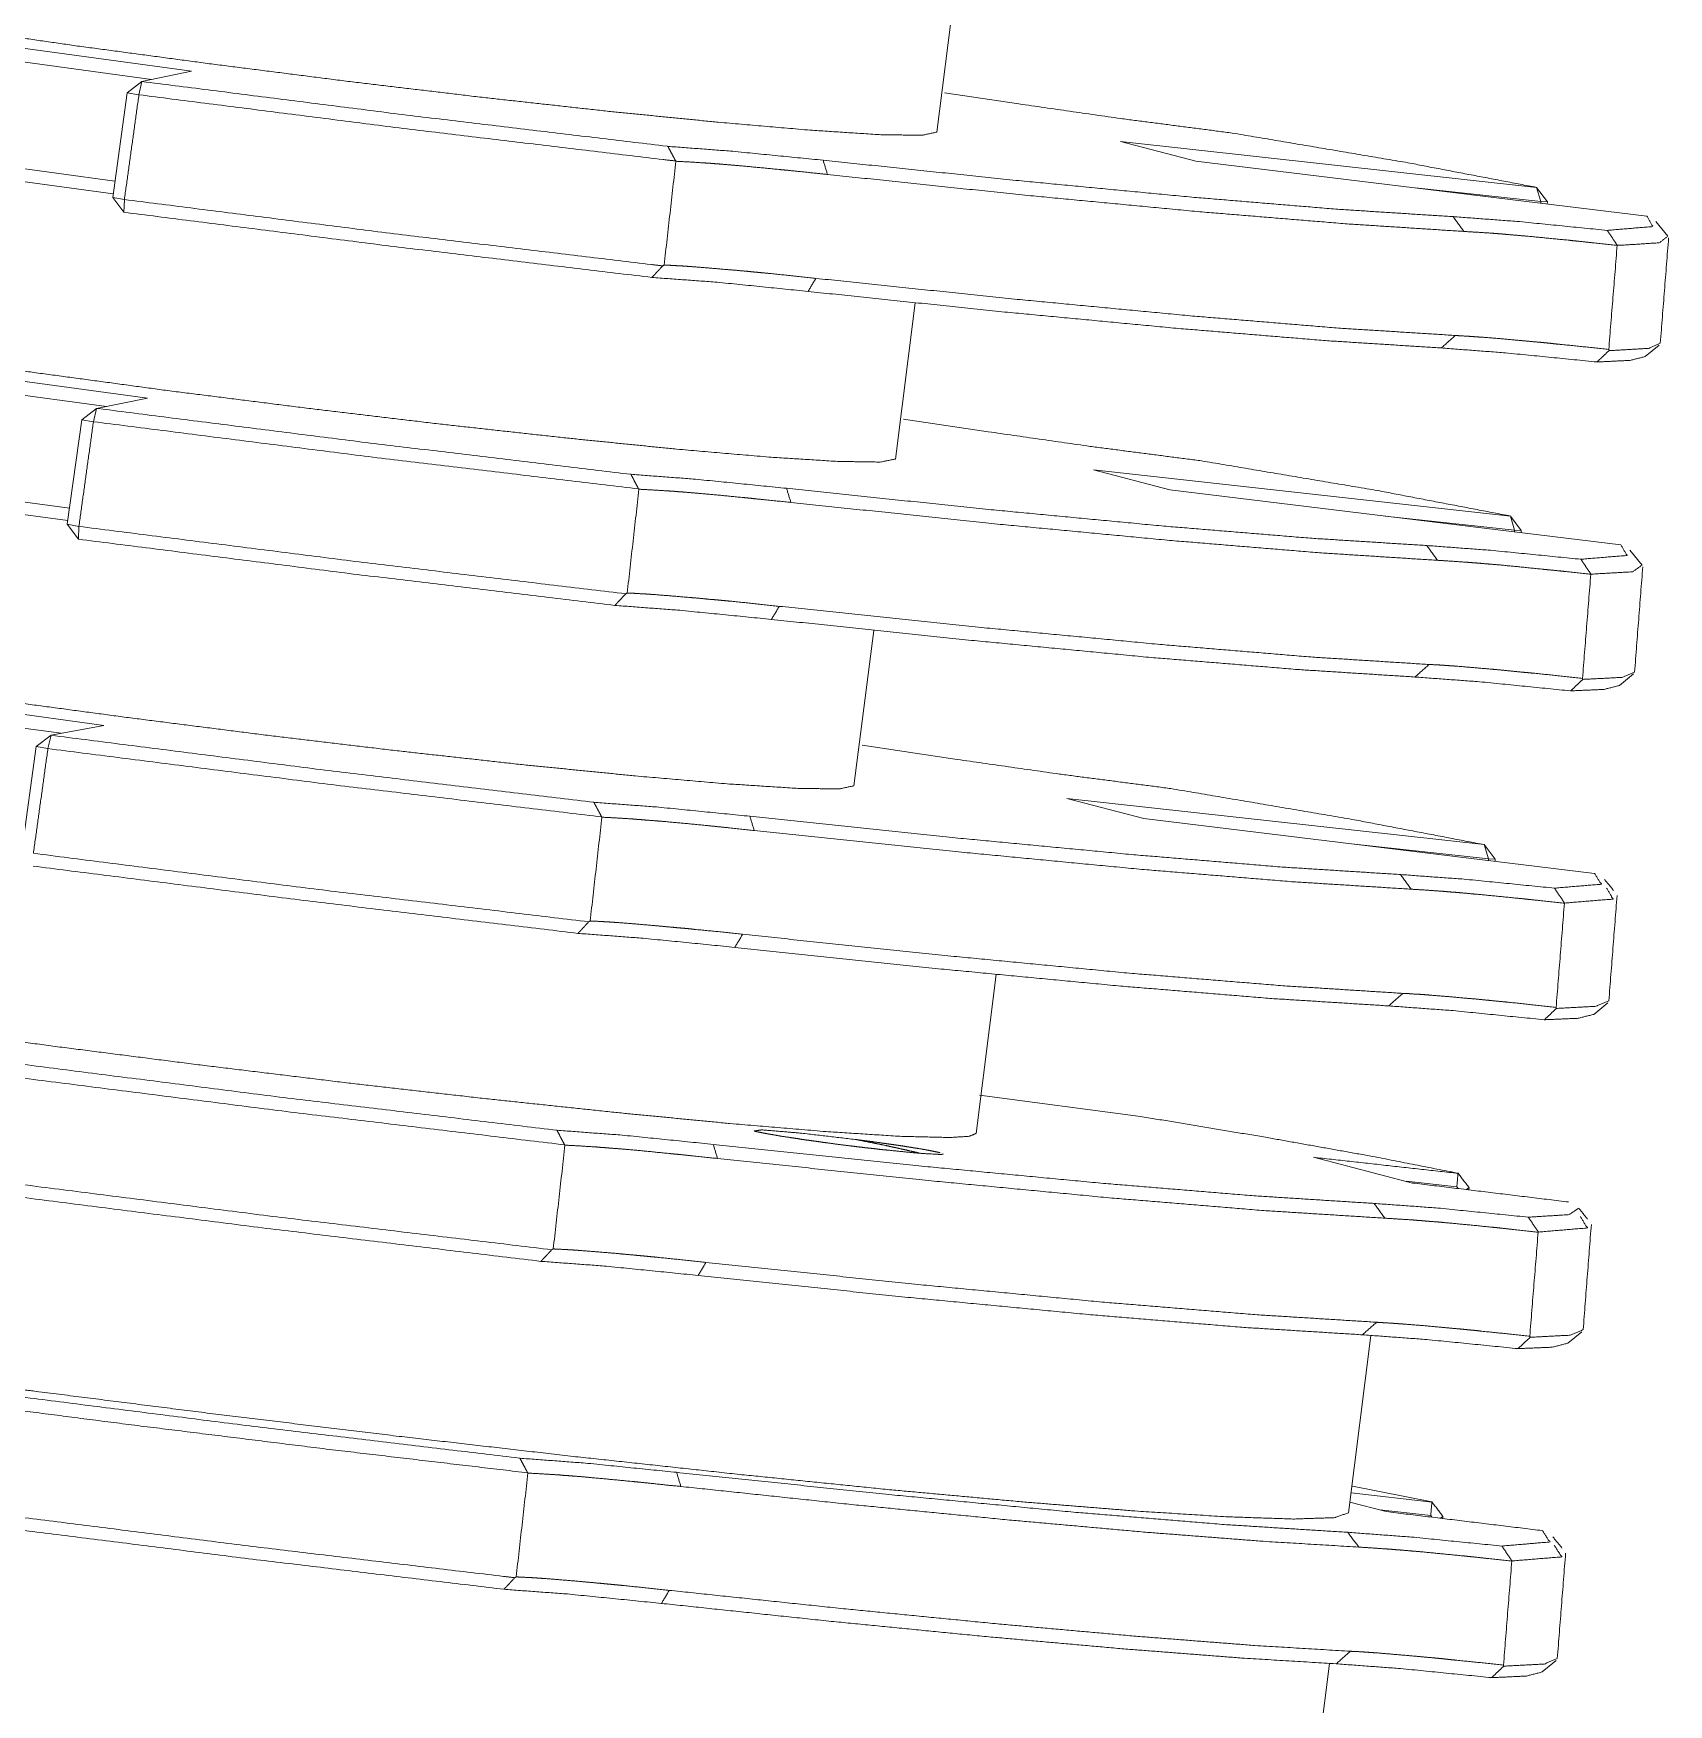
# Paper-space layout 'A3_1' of a CAD drawing. Header units: millimetres. Extents: x 0 to 420, y 0 to 297.
# Drawn here: x 312.07 to 324.47, y 47.56 to 60.24 of the extents above; entities that cross this region are included whole.
import ezdxf

# ---------------------------------------------------------------- set-up
doc = ezdxf.new("R2010")
doc.units = ezdxf.units.MM
doc.layers.add('170', color=7, linetype='Continuous', true_color=0xffffff)

psp = doc.layouts.new('A3_1')

# ---------------------------------------------------------------- linework, layer by layer
at = {"layer": '170', "color": 155, "linetype": 'Continuous', "lineweight": 13}
for p, q in [((318.923, 59.487), (319.074, 60.676)), ((311.192, 60.232), (313.271, 59.949)), ((312.967, 59.886), (311.236, 60.122)), ((313.271, 59.949), (312.895, 59.871)), ((312.895, 59.871), (312.783, 59.785)), ((312.895, 59.871), (312.872, 59.77)), ((312.673, 58.992), (312.783, 59.785)), ((312.872, 59.77), (312.783, 59.785)), ((319.545, 59.701), (318.981, 59.785)), ((311.123, 59.329), (312.69, 59.115)), ((320.315, 59.417), (323.471, 59.068)), ((320.887, 59.268), (320.315, 59.417)), ((312.677, 59.02), (311.051, 59.241)), ((324.308, 58.85), (320.887, 59.268)), ((323.502, 58.96), (322.553, 59.065)), ((323.471, 59.068), (323.502, 58.96)), ((323.471, 59.068), (323.553, 58.958)), ((312.762, 58.976), (312.673, 58.992)), ((312.758, 58.879), (312.673, 58.992)), ((312.762, 58.976), (312.758, 58.879)), ((323.502, 58.949), (323.502, 58.96)), ((323.553, 58.958), (323.502, 58.96)), ((323.553, 58.958), (323.552, 58.943)), ((324.466, 58.698), (324.375, 58.81)), ((318.609, 57.008), (318.759, 58.193)), ((324.294, 57.785), (324.401, 57.872)), ((310.837, 57.755), (312.938, 57.469)), ((312.625, 57.407), (310.881, 57.644)), ((312.938, 57.469), (312.551, 57.392)), ((312.329, 56.513), (312.439, 57.306)), ((312.439, 57.306), (312.551, 57.392)), ((312.439, 57.306), (312.527, 57.291)), ((312.551, 57.392), (312.527, 57.291)), ((319.312, 57.215), (318.669, 57.311)), ((320.112, 56.925), (323.273, 56.576)), ((320.69, 56.775), (320.112, 56.925)), ((310.768, 56.851), (312.346, 56.636)), ((324.11, 56.358), (320.69, 56.775)), ((312.333, 56.541), (310.695, 56.764)), ((323.304, 56.468), (322.322, 56.576)), ((323.273, 56.576), (323.304, 56.468)), ((323.273, 56.576), (323.355, 56.466)), ((312.329, 56.513), (312.417, 56.497)), ((312.329, 56.513), (312.414, 56.4)), ((312.417, 56.497), (312.414, 56.4)), ((323.303, 56.457), (323.304, 56.468)), ((323.304, 56.468), (323.355, 56.466)), ((323.355, 56.466), (323.354, 56.45)), ((324.271, 56.204), (324.179, 56.316)), ((318.294, 54.53), (318.444, 55.709)), ((310.482, 55.278), (312.605, 54.988)), ((324.099, 55.291), (324.206, 55.378)), ((312.283, 54.928), (310.526, 55.167)), ((312.094, 54.827), (312.207, 54.913)), ((312.207, 54.913), (312.182, 54.812)), ((312.605, 54.988), (312.207, 54.913)), ((311.984, 54.034), (312.094, 54.827)), ((312.094, 54.827), (312.182, 54.812)), ((319.078, 54.73), (318.356, 54.838)), ((319.908, 54.434), (323.074, 54.084)), ((320.493, 54.283), (319.908, 54.434)), ((323.911, 53.866), (320.493, 54.283)), ((323.105, 53.976), (322.089, 54.088)), ((323.074, 54.084), (323.105, 53.976)), ((323.074, 54.084), (323.157, 53.974)), ((323.105, 53.965), (323.105, 53.976)), ((323.105, 53.976), (323.157, 53.974)), ((323.157, 53.974), (323.156, 53.958)), ((319.22, 51.894), (319.373, 53.1)), ((323.904, 52.797), (324.011, 52.884)), ((320.466, 52.023), (319.246, 52.185)), ((322.53, 51.518), (321.778, 51.713)), ((322.866, 51.488), (322.482, 51.531)), ((322.875, 51.476), (322.866, 51.488)), ((322.959, 51.483), (322.94, 51.468)), ((322.959, 51.482), (322.957, 51.466)), ((322.045, 49.017), (322.215, 50.362)), ((323.708, 50.303), (323.815, 50.39)), ((322.677, 49.1), (322.075, 49.219)), ((322.331, 49.026), (322.055, 49.098)), ((322.064, 49.168), (322.678, 49.099)), ((322.668, 48.996), (322.281, 49.039)), ((322.677, 48.984), (322.668, 48.996)), ((322.76, 48.99), (322.742, 48.976)), ((322.76, 48.99), (322.759, 48.974)), ((321.73, 46.539), (321.9, 47.875)), ((323.513, 47.81), (323.62, 47.897))]:
    psp.add_line(p, q, dxfattribs=at)
for points, knots in [([(309.003, 60.745), (309.106, 60.694), (309.422, 60.618), (309.937, 60.52), (310.627, 60.404), (311.463, 60.276), (312.408, 60.14), (313.422, 60.004), (314.459, 59.872), (315.474, 59.751), (316.423, 59.646), (317.265, 59.562), (317.962, 59.502), (318.485, 59.468), (318.81, 59.463), (318.923, 59.487)], [0, 0, 0.011533, 0.043969, 0.09623, 0.166087, 0.250505, 0.345811, 0.447845, 0.552156, 0.654191, 0.749496, 0.833916, 0.90377, 0.95603, 0.988465, 1, 1]), ([(312.895, 59.871), (314.903, 59.616), (316.877, 59.38)], [0, 0, 0.504605, 1, 1]), ([(316.847, 59.279), (314.876, 59.515), (312.872, 59.77)], [0, 0, 0.49556, 1, 1]), ([(321.163, 59.48), (320.318, 59.59), (319.545, 59.701)], [0, 0, 0.521585, 1, 1]), ([(323.471, 59.068), (322.476, 59.258), (321.163, 59.48)], [0, 0, 0.432193, 1, 1]), ([(316.883, 59.379), (317.374, 59.342), (318.06, 59.274)], [0, 0, 0.415916, 1, 1]), ([(316.943, 59.267), (316.928, 59.295), (316.913, 59.323), (316.898, 59.351), (316.883, 59.379)], [0, 0, 0.250387, 0.500502, 0.750309, 1, 1]), ([(318.094, 59.166), (318, 59.176), (317.864, 59.19), (317.776, 59.199), (317.733, 59.203), (317.57, 59.219), (317.418, 59.233), (317.347, 59.239), (317.279, 59.245), (317.246, 59.247), (317.214, 59.25), (317.182, 59.252), (317.152, 59.254), (317.04, 59.261), (316.944, 59.266)], [0, 0, 0.081574, 0.200221, 0.276676, 0.313927, 0.456244, 0.58805, 0.650029, 0.709364, 0.738044, 0.766, 0.793162, 0.819476, 0.916411, 1, 1]), ([(318.06, 59.274), (319.543, 59.119), (320.856, 58.994), (321.964, 58.902), (322.837, 58.846)], [0, 0, 0.310732, 0.585822, 0.817694, 1, 1]), ([(322.918, 58.734), (322.036, 58.791), (320.917, 58.883), (319.591, 59.009), (318.094, 59.166)], [0, 0, 0.182307, 0.41418, 0.689269, 1, 1]), ([(312.762, 58.976), (314.777, 58.72), (316.758, 58.483)], [0, 0, 0.504441, 1, 1]), ([(316.763, 58.385), (314.778, 58.623), (312.758, 58.879)], [0, 0, 0.495407, 1, 1]), ([(322.837, 58.846), (323.322, 58.81), (324.006, 58.742)], [0, 0, 0.4142, 1, 1]), ([(324.006, 58.742), (324.351, 58.771), (324.308, 58.85)], [0, 0, 0.79311, 1, 1]), ([(324.082, 58.628), (323.896, 58.648), (323.806, 58.658), (323.762, 58.662), (323.719, 58.667), (323.554, 58.683), (323.4, 58.698), (323.328, 58.704), (323.259, 58.71), (323.225, 58.713), (323.193, 58.716), (323.161, 58.718), (323.13, 58.721), (323.016, 58.728), (322.918, 58.734)], [0, 0, 0.160193, 0.237412, 0.275163, 0.312269, 0.454183, 0.585875, 0.647899, 0.707346, 0.736095, 0.764166, 0.791433, 0.817881, 0.915513, 1, 1]), ([(324.006, 58.742), (324.045, 58.685), (324.082, 58.629)], [0, 0, 0.500464, 1, 1]), ([(324.466, 58.698), (324.402, 58.648), (324.108, 58.629)], [0, 0, 0.214802, 1, 1]), ([(324.108, 58.629), (324.095, 58.629), (324.082, 58.629)], [0, 0, 0.495345, 1, 1]), ([(316.762, 58.385), (316.783, 58.407), (316.803, 58.429), (316.824, 58.451), (316.844, 58.473)], [0, 0, 0.249634, 0.499527, 0.749649, 1, 1]), ([(316.855, 58.479), (316.902, 58.477), (316.952, 58.474), (316.979, 58.473), (317.006, 58.471), (317.035, 58.469), (317.064, 58.467), (317.19, 58.457), (317.329, 58.445), (317.403, 58.439), (317.481, 58.432), (317.521, 58.428), (317.562, 58.424), (317.604, 58.42), (317.646, 58.416), (317.821, 58.398), (318.006, 58.378)], [0, 0, 0.04018, 0.083803, 0.106913, 0.130871, 0.155624, 0.181117, 0.290347, 0.411098, 0.47577, 0.543351, 0.578234, 0.613859, 0.650099, 0.686866, 0.839198, 1, 1]), ([(317.946, 58.279), (317.255, 58.349), (316.762, 58.385)], [0, 0, 0.584884, 1, 1]), ([(318.006, 58.378), (319.511, 58.221), (320.844, 58.094), (321.969, 58.001), (322.855, 57.945)], [0, 0, 0.310827, 0.585966, 0.817811, 1, 1]), ([(308.688, 58.267), (308.792, 58.216), (309.108, 58.14), (309.622, 58.041), (310.312, 57.926), (311.149, 57.797), (312.094, 57.662), (313.107, 57.525), (314.144, 57.394), (315.159, 57.273), (316.109, 57.168), (316.95, 57.083), (317.648, 57.023), (318.17, 56.99), (318.495, 56.985), (318.609, 57.008)], [0, 0, 0.011535, 0.043971, 0.096232, 0.166087, 0.250507, 0.345813, 0.447847, 0.552158, 0.654191, 0.749496, 0.833916, 0.903772, 0.95603, 0.988467, 1, 1]), ([(322.748, 57.85), (321.871, 57.906), (320.757, 57.998), (319.437, 58.123), (317.946, 58.279)], [0, 0, 0.182189, 0.414036, 0.689172, 1, 1]), ([(322.855, 57.945), (322.902, 57.942), (322.953, 57.939), (322.981, 57.937), (323.009, 57.935), (323.038, 57.933), (323.068, 57.931), (323.195, 57.921), (323.336, 57.908), (323.411, 57.901), (323.49, 57.894), (323.53, 57.89), (323.572, 57.886), (323.614, 57.881), (323.656, 57.877), (323.833, 57.859), (324.018, 57.839)], [0, 0, 0.040638, 0.084664, 0.107953, 0.132063, 0.156976, 0.182604, 0.292222, 0.413106, 0.477751, 0.545236, 0.580076, 0.615596, 0.651741, 0.688389, 0.840093, 1, 1]), ([(323.929, 57.744), (323.237, 57.813), (322.748, 57.85)], [0, 0, 0.585856, 1, 1]), ([(324.021, 57.831), (323.975, 57.788), (323.952, 57.766), (323.929, 57.744)], [0, 0, 0.499379, 0.749482, 1, 1]), ([(324.018, 57.839), (324.02, 57.835), (324.021, 57.831)], [0, 0, 0.499657, 1, 1]), ([(324.021, 57.831), (324.033, 57.831), (324.044, 57.831)], [0, 0, 0.503463, 1, 1]), ([(324.044, 57.831), (324.319, 57.847), (324.409, 57.887)], [0, 0, 0.736874, 1, 1]), ([(324.294, 57.785), (324.179, 57.756), (323.929, 57.744)], [0, 0, 0.321384, 1, 1]), ([(316.663, 56.781), (314.614, 57.026), (312.527, 57.291)], [0, 0, 0.495231, 1, 1]), ([(312.551, 57.392), (314.595, 57.133), (316.603, 56.892)], [0, 0, 0.504614, 1, 1]), ([(320.931, 56.994), (320.085, 57.104), (319.312, 57.215)], [0, 0, 0.521726, 1, 1]), ([(323.273, 56.576), (322.264, 56.769), (320.931, 56.994)], [0, 0, 0.431758, 1, 1]), ([(316.603, 56.892), (317.094, 56.855), (317.783, 56.786)], [0, 0, 0.416075, 1, 1]), ([(316.662, 56.78), (316.647, 56.808), (316.632, 56.836), (316.618, 56.864), (316.603, 56.892)], [0, 0, 0.250414, 0.50052, 0.750318, 1, 1]), ([(317.816, 56.679), (317.631, 56.698), (317.541, 56.707), (317.498, 56.712), (317.455, 56.716), (317.291, 56.732), (317.139, 56.746), (317.068, 56.752), (316.999, 56.758), (316.966, 56.76), (316.934, 56.763), (316.902, 56.765), (316.872, 56.767), (316.76, 56.774), (316.663, 56.779)], [0, 0, 0.161078, 0.238657, 0.276562, 0.31378, 0.456076, 0.587885, 0.649865, 0.709207, 0.737893, 0.765875, 0.793028, 0.819371, 0.916353, 1, 1]), ([(317.783, 56.786), (319.291, 56.628), (320.626, 56.501), (321.753, 56.408), (322.638, 56.352)], [0, 0, 0.311032, 0.586274, 0.818067, 1, 1]), ([(322.719, 56.24), (321.825, 56.297), (320.688, 56.391), (319.339, 56.519), (317.816, 56.679)], [0, 0, 0.181933, 0.41373, 0.688969, 1, 1]), ([(316.482, 55.898), (314.466, 56.14), (312.414, 56.4)], [0, 0, 0.495427, 1, 1]), ([(312.417, 56.497), (314.509, 56.232), (316.564, 55.986)], [0, 0, 0.50473, 1, 1]), ([(322.638, 56.352), (323.122, 56.316), (323.807, 56.248)], [0, 0, 0.413863, 1, 1]), ([(323.807, 56.248), (324.156, 56.277), (324.11, 56.358)], [0, 0, 0.790024, 1, 1]), ([(323.882, 56.134), (323.696, 56.154), (323.651, 56.159), (323.562, 56.168), (323.519, 56.172), (323.354, 56.189), (323.201, 56.204), (323.129, 56.21), (323.059, 56.216), (323.026, 56.219), (322.993, 56.221), (322.961, 56.224), (322.931, 56.226), (322.817, 56.234), (322.719, 56.24)], [0, 0, 0.16032, 0.19922, 0.275373, 0.3125, 0.454478, 0.58619, 0.648214, 0.70766, 0.73639, 0.764441, 0.791706, 0.818133, 0.915643, 1, 1]), ([(323.807, 56.248), (323.826, 56.219), (323.864, 56.163), (323.883, 56.135)], [0, 0, 0.250343, 0.750385, 1, 1]), ([(324.271, 56.204), (324.2, 56.153), (323.882, 56.135)], [0, 0, 0.21423, 1, 1]), ([(316.482, 55.898), (316.502, 55.92), (316.523, 55.942), (316.543, 55.964), (316.564, 55.986)], [0, 0, 0.249685, 0.499511, 0.749566, 1, 1]), ([(317.669, 55.792), (316.975, 55.861), (316.482, 55.898)], [0, 0, 0.584715, 1, 1]), ([(316.575, 55.992), (316.621, 55.99), (316.672, 55.987), (316.698, 55.986), (316.726, 55.984), (316.755, 55.982), (316.784, 55.98), (316.91, 55.97), (317.05, 55.958), (317.124, 55.952), (317.202, 55.944), (317.242, 55.941), (317.283, 55.937), (317.325, 55.933), (317.368, 55.929), (317.543, 55.911), (317.728, 55.891)], [0, 0, 0.040213, 0.08388, 0.106992, 0.130967, 0.155735, 0.181242, 0.29051, 0.411272, 0.475941, 0.543511, 0.578405, 0.61402, 0.65025, 0.687004, 0.839295, 1, 1]), ([(317.728, 55.891), (319.259, 55.731), (320.615, 55.602), (321.758, 55.507), (322.656, 55.45)], [0, 0, 0.311126, 0.586412, 0.818182, 1, 1]), ([(308.374, 55.788), (308.477, 55.737), (308.793, 55.661), (309.308, 55.563), (309.998, 55.447), (310.834, 55.319), (311.779, 55.183), (312.793, 55.047), (313.83, 54.915), (314.845, 54.794), (315.794, 54.689), (316.636, 54.605), (317.333, 54.545), (317.856, 54.511), (318.181, 54.506), (318.294, 54.53)], [0, 0, 0.011533, 0.043969, 0.09623, 0.166087, 0.250505, 0.345811, 0.447845, 0.552156, 0.654191, 0.749497, 0.833914, 0.90377, 0.95603, 0.988465, 1, 1]), ([(322.548, 55.355), (321.659, 55.412), (320.528, 55.505), (319.185, 55.633), (317.669, 55.792)], [0, 0, 0.181815, 0.413589, 0.688875, 1, 1]), ([(322.656, 55.45), (322.703, 55.448), (322.754, 55.445), (322.781, 55.443), (322.809, 55.441), (322.838, 55.439), (322.868, 55.437), (322.996, 55.426), (323.136, 55.414), (323.212, 55.407), (323.29, 55.399), (323.372, 55.391), (323.414, 55.387), (323.457, 55.383), (323.633, 55.365), (323.819, 55.344)], [0, 0, 0.040572, 0.084516, 0.107765, 0.131871, 0.156745, 0.182351, 0.291907, 0.412789, 0.477436, 0.544958, 0.61534, 0.651489, 0.688157, 0.839965, 1, 1]), ([(323.821, 55.337), (324.117, 55.352), (324.214, 55.393)], [0, 0, 0.738229, 1, 1]), ([(323.729, 55.25), (323.038, 55.319), (322.548, 55.355)], [0, 0, 0.586179, 1, 1]), ([(323.821, 55.337), (323.775, 55.293), (323.729, 55.25)], [0, 0, 0.499365, 1, 1]), ([(324.099, 55.291), (323.983, 55.261), (323.729, 55.25)], [0, 0, 0.321334, 1, 1]), ([(323.819, 55.344), (323.82, 55.34), (323.821, 55.337)], [0, 0, 0.500342, 1, 1]), ([(312.207, 54.913), (314.282, 54.649), (316.322, 54.405)], [0, 0, 0.504594, 1, 1]), ([(316.383, 54.294), (314.302, 54.543), (312.182, 54.812)], [0, 0, 0.495252, 1, 1]), ([(320.698, 54.509), (319.852, 54.619), (319.078, 54.73)], [0, 0, 0.521872, 1, 1]), ([(323.074, 54.084), (322.052, 54.279), (320.698, 54.509)], [0, 0, 0.431349, 1, 1]), ([(316.322, 54.405), (316.815, 54.368), (317.505, 54.299)], [0, 0, 0.41623, 1, 1]), ([(316.382, 54.293), (316.367, 54.321), (316.352, 54.349), (316.337, 54.377), (316.322, 54.405)], [0, 0, 0.250368, 0.500463, 0.750328, 1, 1]), ([(317.538, 54.191), (317.352, 54.211), (317.263, 54.22), (317.176, 54.229), (317.012, 54.245), (316.86, 54.259), (316.788, 54.265), (316.72, 54.27), (316.686, 54.273), (316.654, 54.275), (316.623, 54.278), (316.592, 54.28), (316.48, 54.287), (316.383, 54.292)], [0, 0, 0.161001, 0.238549, 0.313664, 0.455926, 0.587723, 0.649707, 0.709076, 0.737751, 0.765742, 0.792923, 0.81926, 0.916291, 1, 1]), ([(317.505, 54.299), (319.039, 54.138), (320.397, 54.009), (321.541, 53.914), (322.439, 53.857)], [0, 0, 0.311328, 0.586714, 0.818434, 1, 1]), ([(322.52, 53.746), (321.613, 53.803), (320.458, 53.898), (319.087, 54.029), (317.538, 54.191)], [0, 0, 0.18157, 0.413288, 0.688677, 1, 1]), ([(312.072, 54.018), (314.197, 53.748), (316.283, 53.499)], [0, 0, 0.504706, 1, 1]), ([(316.202, 53.411), (314.153, 53.657), (312.069, 53.921)], [0, 0, 0.495443, 1, 1]), ([(323.607, 53.754), (323.961, 53.784), (323.911, 53.866)], [0, 0, 0.786937, 1, 1]), ([(322.439, 53.857), (322.922, 53.822), (323.607, 53.754)], [0, 0, 0.413561, 1, 1]), ([(323.683, 53.639), (323.496, 53.66), (323.407, 53.669), (323.363, 53.674), (323.319, 53.678), (323.154, 53.695), (323.001, 53.709), (322.929, 53.716), (322.86, 53.722), (322.826, 53.724), (322.794, 53.727), (322.762, 53.73), (322.731, 53.732), (322.618, 53.74), (322.52, 53.746)], [0, 0, 0.160447, 0.23779, 0.275584, 0.312733, 0.454772, 0.586525, 0.64853, 0.707957, 0.736703, 0.764734, 0.791979, 0.818386, 0.915791, 1, 1]), ([(323.607, 53.753), (323.626, 53.725), (323.664, 53.669), (323.683, 53.64)], [0, 0, 0.250382, 0.750398, 1, 1]), ([(324.002, 53.755), (324.05, 53.671), (323.683, 53.641)], [0, 0, 0.207855, 1, 1]), ([(316.201, 53.411), (316.222, 53.433), (316.242, 53.455), (316.263, 53.477), (316.283, 53.499)], [0, 0, 0.249672, 0.499571, 0.749612, 1, 1]), ([(316.283, 53.499), (316.289, 53.502), (316.294, 53.505)], [0, 0, 0.499299, 1, 1]), ([(316.294, 53.505), (316.341, 53.503), (316.391, 53.5), (316.418, 53.499), (316.446, 53.497), (316.475, 53.495), (316.504, 53.493), (316.631, 53.483), (316.77, 53.471), (316.845, 53.464), (316.923, 53.457), (316.964, 53.453), (317.005, 53.45), (317.046, 53.446), (317.089, 53.441), (317.265, 53.424), (317.45, 53.404)], [0, 0, 0.040248, 0.083943, 0.107074, 0.131067, 0.155851, 0.181354, 0.290646, 0.411425, 0.47611, 0.543672, 0.578559, 0.614184, 0.650387, 0.687148, 0.839367, 1, 1]), ([(306.819, 53.467), (306.915, 53.414), (307.21, 53.337), (307.694, 53.239), (308.352, 53.122), (309.161, 52.991), (310.097, 52.85), (311.127, 52.704), (312.22, 52.556), (313.338, 52.413), (314.446, 52.278), (315.508, 52.157), (316.488, 52.053), (317.355, 51.969), (318.082, 51.908), (318.643, 51.872), (319.021, 51.863)], [0, 0, 0.008895, 0.033617, 0.073701, 0.127893, 0.194449, 0.271208, 0.35568, 0.445114, 0.536601, 0.627164, 0.713859, 0.793861, 0.864571, 0.923696, 0.969323, 1, 1]), ([(317.391, 53.305), (316.696, 53.374), (316.201, 53.411)], [0, 0, 0.584569, 1, 1]), ([(317.45, 53.404), (319.007, 53.241), (320.385, 53.109), (321.546, 53.014), (322.457, 52.956)], [0, 0, 0.311417, 0.586852, 0.818547, 1, 1]), ([(322.349, 52.861), (321.448, 52.918), (320.298, 53.013), (318.933, 53.143), (317.391, 53.305)], [0, 0, 0.181455, 0.413147, 0.688583, 1, 1]), ([(323.529, 52.756), (322.838, 52.825), (322.349, 52.861)], [0, 0, 0.586503, 1, 1]), ([(322.457, 52.956), (322.504, 52.954), (322.555, 52.95), (322.582, 52.949), (322.61, 52.947), (322.639, 52.945), (322.669, 52.942), (322.796, 52.932), (322.937, 52.919), (323.012, 52.913), (323.09, 52.905), (323.131, 52.901), (323.214, 52.893), (323.257, 52.889), (323.433, 52.87), (323.619, 52.85)], [0, 0, 0.040488, 0.084369, 0.107595, 0.131679, 0.156531, 0.182117, 0.29161, 0.412472, 0.477137, 0.544663, 0.579525, 0.651254, 0.687944, 0.839838, 1, 1]), ([(323.621, 52.842), (323.921, 52.858), (324.019, 52.9)], [0, 0, 0.738454, 1, 1]), ([(323.621, 52.842), (323.576, 52.799), (323.53, 52.756)], [0, 0, 0.49941, 1, 1]), ([(323.904, 52.797), (323.786, 52.767), (323.53, 52.756)], [0, 0, 0.32138, 1, 1]), ([(311.862, 52.434), (313.97, 52.166), (316.042, 51.918)], [0, 0, 0.504573, 1, 1]), ([(316.102, 51.807), (313.989, 52.06), (311.838, 52.333)], [0, 0, 0.495274, 1, 1]), ([(322.876, 51.592), (322.225, 51.72), (321.415, 51.865), (320.466, 52.023)], [0, 0, 0.270822, 0.607049, 1, 1]), ([(316.042, 51.918), (316.536, 51.881), (317.227, 51.811)], [0, 0, 0.416381, 1, 1]), ([(316.101, 51.806), (316.086, 51.834), (316.071, 51.862), (316.057, 51.89), (316.042, 51.918)], [0, 0, 0.250366, 0.500501, 0.750329, 1, 1]), ([(318.315, 51.847), (317.885, 51.897), (317.595, 51.921), (317.537, 51.912)], [0, 0, 0.553009, 0.925286, 1, 1]), ([(317.537, 51.912), (317.563, 51.906), (317.597, 51.899), (317.617, 51.895), (317.639, 51.891), (317.65, 51.889), (317.662, 51.887), (317.675, 51.885), (317.687, 51.883), (317.742, 51.873), (317.804, 51.864), (317.836, 51.859), (317.871, 51.854), (317.906, 51.848), (317.942, 51.843), (317.979, 51.838), (318.017, 51.833), (318.036, 51.83), (318.056, 51.827), (318.096, 51.822), (318.175, 51.811), (318.256, 51.801), (318.297, 51.796), (318.337, 51.791), (318.376, 51.786), (318.415, 51.782), (318.453, 51.778), (318.491, 51.773), (318.509, 51.771), (318.527, 51.769), (318.545, 51.768), (318.563, 51.766)], [0, 0, 0.025993, 0.059288, 0.078664, 0.0999, 0.111249, 0.123016, 0.135164, 0.14771, 0.20151, 0.261261, 0.293425, 0.326804, 0.361097, 0.396304, 0.432425, 0.469441, 0.488287, 0.507371, 0.545994, 0.623707, 0.70202, 0.741412, 0.780551, 0.819017, 0.856749, 0.893787, 0.930092, 0.94797, 0.965624, 0.982974, 1, 1]), ([(318.947, 51.748), (318.941, 51.749), (318.934, 51.751), (318.928, 51.752), (318.895, 51.759), (318.854, 51.767), (318.805, 51.776), (318.749, 51.785), (318.734, 51.787), (318.719, 51.79), (318.703, 51.792), (318.687, 51.795), (318.654, 51.8), (318.62, 51.805), (318.585, 51.81), (318.549, 51.815), (318.53, 51.818), (318.511, 51.82), (318.492, 51.823), (318.473, 51.826), (318.395, 51.837), (318.315, 51.847)], [0, 0, 0.009898, 0.019966, 0.030904, 0.083096, 0.148694, 0.22624, 0.314204, 0.337829, 0.362069, 0.386991, 0.412462, 0.46479, 0.518699, 0.574251, 0.631384, 0.660563, 0.69013, 0.720116, 0.750455, 0.873793, 1, 1]), ([(318.315, 51.847), (318.37, 51.836), (318.425, 51.825), (318.479, 51.814), (318.533, 51.803), (318.559, 51.797), (318.586, 51.791), (318.611, 51.786), (318.637, 51.78), (318.686, 51.769), (318.734, 51.758), (318.757, 51.753), (318.78, 51.747), (318.799, 51.743)], [0, 0, 0.113935, 0.226653, 0.338123, 0.448402, 0.503153, 0.557461, 0.610943, 0.663515, 0.765838, 0.864486, 0.912388, 0.95939, 1, 1]), ([(319.22, 51.894), (319.168, 51.872), (319.021, 51.863)], [0, 0, 0.275541, 1, 1]), ([(317.26, 51.704), (317.074, 51.723), (316.984, 51.733), (316.941, 51.737), (316.898, 51.741), (316.733, 51.758), (316.58, 51.772), (316.509, 51.778), (316.44, 51.783), (316.407, 51.786), (316.374, 51.788), (316.343, 51.791), (316.312, 51.793), (316.2, 51.8), (316.102, 51.805)], [0, 0, 0.160916, 0.238454, 0.276316, 0.31353, 0.455764, 0.587559, 0.649549, 0.70893, 0.737631, 0.765614, 0.79279, 0.81914, 0.916225, 1, 1]), ([(317.227, 51.811), (318.787, 51.648), (320.167, 51.517), (321.329, 51.421), (322.24, 51.363)], [0, 0, 0.311613, 0.587148, 0.818791, 1, 1]), ([(318.563, 51.766), (318.794, 51.743), (318.924, 51.736)], [0, 0, 0.64115, 1, 1]), ([(318.924, 51.736), (318.938, 51.735), (318.95, 51.735), (318.959, 51.735), (318.965, 51.736), (318.967, 51.736), (318.969, 51.737), (318.97, 51.738), (318.971, 51.738), (318.97, 51.74)], [0, 0, 0.286946, 0.521364, 0.704301, 0.837431, 0.885668, 0.921679, 0.946386, 0.962747, 1, 1]), ([(322.321, 51.251), (321.402, 51.309), (320.229, 51.406), (318.835, 51.539), (317.26, 51.704)], [0, 0, 0.181208, 0.412851, 0.688385, 1, 1]), ([(311.727, 51.539), (313.884, 51.265), (316.003, 51.012)], [0, 0, 0.504688, 1, 1]), ([(315.921, 50.924), (313.841, 51.174), (311.725, 51.442)], [0, 0, 0.495462, 1, 1]), ([(322.24, 51.363), (322.723, 51.328), (323.407, 51.259)], [0, 0, 0.413241, 1, 1]), ([(323.409, 51.259), (323.717, 51.278), (323.79, 51.327)], [0, 0, 0.777573, 1, 1]), ([(323.483, 51.145), (323.297, 51.165), (323.207, 51.175), (323.163, 51.18), (323.12, 51.184), (322.955, 51.201), (322.802, 51.215), (322.729, 51.222), (322.66, 51.227), (322.627, 51.23), (322.594, 51.233), (322.563, 51.235), (322.532, 51.238), (322.419, 51.245), (322.321, 51.251)], [0, 0, 0.160589, 0.237975, 0.27579, 0.312959, 0.45506, 0.586831, 0.648835, 0.708259, 0.736985, 0.765014, 0.792221, 0.818624, 0.915922, 1, 1]), ([(323.407, 51.259), (323.446, 51.203), (323.484, 51.146)], [0, 0, 0.500437, 1, 1]), ([(323.804, 51.263), (323.855, 51.177), (323.483, 51.146)], [0, 0, 0.21096, 1, 1]), ([(315.921, 50.924), (315.941, 50.946), (315.962, 50.968), (315.982, 50.99), (316.003, 51.012)], [0, 0, 0.249546, 0.499437, 0.749588, 1, 1]), ([(316.014, 51.018), (316.06, 51.016), (316.111, 51.013), (316.138, 51.012), (316.166, 51.01), (316.195, 51.008), (316.224, 51.006), (316.351, 50.996), (316.491, 50.984), (316.566, 50.977), (316.644, 50.97), (316.685, 50.966), (316.726, 50.962), (316.768, 50.958), (316.81, 50.954), (316.986, 50.936), (317.172, 50.916)], [0, 0, 0.040284, 0.084008, 0.107159, 0.131154, 0.155954, 0.181473, 0.290793, 0.411592, 0.47626, 0.543834, 0.578716, 0.614317, 0.650529, 0.687263, 0.839434, 1, 1]), ([(317.113, 50.817), (316.417, 50.887), (315.921, 50.924)], [0, 0, 0.584417, 1, 1]), ([(317.172, 50.916), (318.755, 50.751), (320.156, 50.617), (321.335, 50.52), (322.258, 50.462)], [0, 0, 0.311703, 0.587284, 0.818901, 1, 1]), ([(322.15, 50.367), (321.236, 50.424), (320.069, 50.521), (318.681, 50.653), (317.113, 50.817)], [0, 0, 0.181097, 0.412716, 0.688295, 1, 1]), ([(322.258, 50.462), (322.305, 50.459), (322.356, 50.456), (322.383, 50.454), (322.411, 50.452), (322.44, 50.45), (322.469, 50.448), (322.597, 50.438), (322.737, 50.425), (322.812, 50.418), (322.891, 50.411), (322.931, 50.407), (322.973, 50.403), (323.015, 50.399), (323.057, 50.394), (323.234, 50.376), (323.42, 50.356)], [0, 0, 0.040404, 0.084237, 0.107441, 0.131484, 0.156315, 0.181879, 0.291308, 0.412164, 0.47683, 0.544376, 0.579257, 0.614837, 0.651008, 0.687717, 0.839714, 1, 1]), ([(323.33, 50.262), (322.638, 50.331), (322.15, 50.367)], [0, 0, 0.586819, 1, 1]), ([(323.422, 50.348), (323.376, 50.305), (323.33, 50.262)], [0, 0, 0.499379, 1, 1]), ([(323.422, 50.348), (323.725, 50.364), (323.824, 50.406)], [0, 0, 0.73873, 1, 1]), ([(323.708, 50.303), (323.589, 50.273), (323.33, 50.262)], [0, 0, 0.321319, 1, 1]), ([(311.695, 49.932), (313.744, 49.672), (315.757, 49.432)], [0, 0, 0.504737, 1, 1]), ([(312.092, 49.938), (313.476, 49.763), (314.844, 49.597), (316.164, 49.445), (317.408, 49.31), (318.549, 49.194), (319.562, 49.101), (320.424, 49.031), (321.116, 48.987), (321.624, 48.97), (321.936, 48.98), (322.045, 49.017)], [0, 0, 0.13938, 0.276964, 0.409728, 0.534767, 0.649334, 0.750923, 0.837309, 0.906618, 0.957357, 0.988512, 1, 1]), ([(315.822, 49.32), (314.315, 49.498), (312.817, 49.684), (311.369, 49.87)], [0, 0, 0.338209, 0.674619, 1, 1]), ([(315.757, 49.432), (315.759, 49.431), (315.761, 49.431)], [0, 0, 0.497961, 1, 1]), ([(315.761, 49.431), (316.257, 49.394), (316.949, 49.324)], [0, 0, 0.416528, 1, 1]), ([(315.821, 49.319), (315.806, 49.347), (315.791, 49.375), (315.776, 49.403), (315.761, 49.431)], [0, 0, 0.250301, 0.500406, 0.750318, 1, 1]), ([(316.982, 49.217), (316.888, 49.226), (316.75, 49.241), (316.662, 49.25), (316.619, 49.254), (316.454, 49.27), (316.301, 49.284), (316.229, 49.291), (316.16, 49.296), (316.127, 49.299), (316.094, 49.301), (316.063, 49.304), (316.032, 49.306), (315.919, 49.313), (315.822, 49.318)], [0, 0, 0.081403, 0.199854, 0.276202, 0.313406, 0.45562, 0.587398, 0.649415, 0.708793, 0.737503, 0.765497, 0.792685, 0.819032, 0.916157, 1, 1]), ([(316.949, 49.324), (318.535, 49.158), (319.938, 49.024), (321.118, 48.927), (322.04, 48.869)], [0, 0, 0.311897, 0.587574, 0.81914, 1, 1]), ([(322.122, 48.757), (321.398, 48.801), (320.505, 48.87), (319.457, 48.964), (318.276, 49.08), (316.982, 49.217)], [0, 0, 0.140446, 0.314105, 0.517822, 0.747862, 1, 1]), ([(311.728, 49.015), (313.7, 48.766), (315.636, 48.535)], [0, 0, 0.504727, 1, 1]), ([(315.641, 48.437), (313.703, 48.669), (311.729, 48.918)], [0, 0, 0.495119, 1, 1]), ([(322.04, 48.869), (322.523, 48.833), (323.208, 48.765)], [0, 0, 0.412932, 1, 1]), ([(323.208, 48.765), (323.571, 48.796), (323.515, 48.882)], [0, 0, 0.780888, 1, 1]), ([(323.283, 48.651), (323.097, 48.671), (323.007, 48.681), (322.963, 48.685), (322.92, 48.69), (322.755, 48.706), (322.602, 48.721), (322.53, 48.727), (322.461, 48.733), (322.427, 48.736), (322.395, 48.738), (322.363, 48.741), (322.332, 48.743), (322.219, 48.751), (322.122, 48.757)], [0, 0, 0.160715, 0.23816, 0.275996, 0.313168, 0.455347, 0.587138, 0.649141, 0.708543, 0.737268, 0.765277, 0.792481, 0.818862, 0.916072, 1, 1]), ([(323.208, 48.765), (323.227, 48.737), (323.265, 48.68), (323.284, 48.652)], [0, 0, 0.250369, 0.750327, 1, 1]), ([(323.605, 48.77), (323.661, 48.683), (323.283, 48.652)], [0, 0, 0.214033, 1, 1]), ([(315.64, 48.437), (315.661, 48.459), (315.681, 48.481), (315.702, 48.503), (315.722, 48.525)], [0, 0, 0.249627, 0.499481, 0.749626, 1, 1]), ([(316.835, 48.33), (316.138, 48.4), (315.64, 48.437)], [0, 0, 0.584268, 1, 1]), ([(315.733, 48.531), (315.78, 48.529), (315.831, 48.526), (315.858, 48.525), (315.886, 48.523), (315.915, 48.521), (315.944, 48.519), (316.071, 48.509), (316.212, 48.497), (316.287, 48.49), (316.365, 48.483), (316.406, 48.479), (316.447, 48.475), (316.489, 48.471), (316.532, 48.467), (316.708, 48.449), (316.894, 48.429)], [0, 0, 0.040323, 0.084077, 0.107233, 0.131247, 0.156048, 0.181583, 0.290937, 0.411744, 0.476434, 0.543989, 0.578886, 0.614481, 0.65067, 0.687397, 0.839527, 1, 1]), ([(316.894, 48.429), (318.195, 48.292), (319.382, 48.175), (320.434, 48.081), (321.332, 48.011), (322.059, 47.967)], [0, 0, 0.252215, 0.482302, 0.686027, 0.859652, 1, 1]), ([(321.951, 47.872), (321.232, 47.916), (320.342, 47.985), (319.3, 48.078), (318.123, 48.194), (316.835, 48.33)], [0, 0, 0.140348, 0.313972, 0.517701, 0.747787, 1, 1]), ([(322.059, 47.967), (322.106, 47.965), (322.156, 47.962), (322.183, 47.96), (322.211, 47.958), (322.24, 47.956), (322.27, 47.954), (322.397, 47.943), (322.537, 47.931), (322.613, 47.924), (322.691, 47.917), (322.732, 47.913), (322.773, 47.909), (322.815, 47.904), (322.857, 47.9), (323.034, 47.882), (323.22, 47.862)], [0, 0, 0.040337, 0.084088, 0.107268, 0.13129, 0.156098, 0.181641, 0.291023, 0.411857, 0.476541, 0.544105, 0.578988, 0.614588, 0.650779, 0.687509, 0.839589, 1, 1]), ([(323.222, 47.854), (323.529, 47.87), (323.628, 47.913)], [0, 0, 0.738945, 1, 1]), ([(323.13, 47.767), (322.439, 47.836), (321.951, 47.872)], [0, 0, 0.587115, 1, 1]), ([(323.222, 47.854), (323.176, 47.811), (323.13, 47.767)], [0, 0, 0.499351, 1, 1]), ([(323.513, 47.81), (323.393, 47.779), (323.13, 47.767)], [0, 0, 0.321307, 1, 1])]:
    psp.add_open_spline(points, degree=1, knots=knots, dxfattribs=at)
for points in [[(312.872, 59.77), (312.762, 58.976)], [(316.877, 59.38), (316.883, 59.379)], [(316.944, 59.268), (316.847, 59.279)], [(316.944, 59.267), (316.855, 58.479)], [(318.06, 59.274), (318.094, 59.166)], [(322.837, 58.846), (322.918, 58.734)], [(324.409, 57.887), (324.472, 58.685)], [(324.018, 57.838), (324.082, 58.629)], [(316.758, 58.483), (316.844, 58.473)], [(316.844, 58.473), (316.855, 58.479)], [(318.006, 58.378), (317.946, 58.279)], [(322.855, 57.945), (322.748, 57.85)], [(312.527, 57.291), (312.417, 56.497)], [(316.575, 55.992), (316.664, 56.78)], [(317.783, 56.786), (317.816, 56.679)], [(322.638, 56.352), (322.719, 56.24)], [(324.214, 55.393), (324.276, 56.191)], [(323.819, 55.344), (323.882, 56.134)], [(316.564, 55.986), (316.575, 55.992)], [(317.728, 55.891), (317.669, 55.792)], [(322.656, 55.45), (322.548, 55.355)], [(312.182, 54.812), (312.072, 54.018)], [(316.294, 53.505), (316.383, 54.293)], [(317.505, 54.299), (317.538, 54.191)], [(322.439, 53.857), (322.52, 53.746)], [(324.054, 53.737), (323.986, 53.82)], [(323.619, 52.85), (323.682, 53.64)], [(324.019, 52.9), (324.081, 53.698)], [(317.45, 53.404), (317.391, 53.305)], [(322.457, 52.956), (322.349, 52.861)], [(323.619, 52.85), (323.621, 52.842)], [(316.014, 51.018), (316.103, 51.806)], [(317.227, 51.811), (317.26, 51.704)], [(321.778, 51.713), (322.876, 51.591)], [(322.875, 51.592), (322.866, 51.488)], [(322.876, 51.592), (322.959, 51.482)], [(323.713, 51.374), (322.53, 51.518)], [(322.24, 51.363), (322.321, 51.251)], [(323.858, 51.244), (323.79, 51.327)], [(323.407, 51.259), (323.409, 51.259)], [(323.824, 50.406), (323.886, 51.204)], [(323.419, 50.356), (323.483, 51.146)], [(316.003, 51.012), (316.014, 51.018)], [(317.172, 50.916), (317.113, 50.817)], [(322.258, 50.462), (322.15, 50.367)], [(323.42, 50.356), (323.422, 50.348)], [(311.73, 49.985), (312.092, 49.938)], [(315.733, 48.531), (315.822, 49.319)], [(316.982, 49.217), (316.949, 49.324)], [(322.677, 49.1), (322.668, 48.996)], [(322.677, 49.1), (322.76, 48.99)], [(323.515, 48.882), (322.331, 49.026)], [(322.122, 48.757), (322.04, 48.869)], [(323.663, 48.75), (323.595, 48.834)], [(323.628, 47.913), (323.691, 48.711)], [(323.283, 48.652), (323.22, 47.862)], [(315.636, 48.535), (315.722, 48.525)], [(315.722, 48.525), (315.733, 48.531)], [(316.894, 48.429), (316.835, 48.33)], [(322.059, 47.967), (321.951, 47.872)], [(323.22, 47.862), (323.222, 47.854)]]:
    psp.add_open_spline(points, degree=1, dxfattribs=at)

doc.saveas('drawing.dxf')
